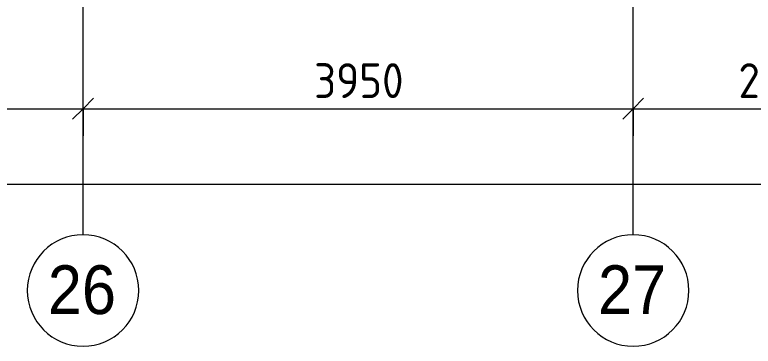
# Model space of a CAD drawing. Header units: millimetres. Extents: x 81609 to 272668, y -8553 to 29000.
# Drawn here: x 94170 to 99472, y -2706 to -327 of the extents above; entities that cross this region are included whole.
import ezdxf

# ---------------------------------------------------------------- set-up
doc = ezdxf.new("R2010")
doc.units = ezdxf.units.MM
for name, color, linetype, lineweight in [('A-ANNO-DIMS', 7, 'Continuous', 9), ('A-ANNO-DIMS-100', 7, 'Continuous', 9), ('Оси', 7, 'Continuous', 9), ('Оси-1', 7, 'Continuous', 20)]:
    doc.layers.add(name, color=color, linetype=linetype, lineweight=lineweight)
doc.styles.add('Arial', font='arial.ttf', dxfattribs={"width": 0.9, "height": 350})
doc.styles.add('ISOCPEUR', font='isocpeur.ttf', dxfattribs={"width": 0.9, "height": 250})
doc.dimstyles.new('ISO-2_5_0_9К_БОЛЬШОЙ', dxfattribs={"dimscale": 304.8, "dimtxt": 248.995294, "dimasz": 0.492126, "dimexe": 0.393701, "dimexo": 0.984252, "dimgap": 0, "dimtad": 1, "dimdec": 0, "dimrnd": 10, "dimzin": 0, "dimdsep": 46, "dimtxsty": 'ISOCPEUR', "dimblk1": 'OBLIQUE', "dimblk2": 'OBLIQUE', "dimsah": 1, "dimcen": 0.09, "dimdle": 0.393701, "dimazin": 0, "dimtfac": 1, "dimtdec": 4, "dimtix": 1, "dimtmove": 0, "dimatfit": 3, "dimfxl": 1, "dimtvp": 1, "dimtolj": 1, "dimtzin": 0, "dimarcsym": 2})

# ---------------------------------------------------------------- blocks, each defined once
blk = doc.blocks.new('Ось сетки - D8-29747960-План размещения напольных электротехнических лючков и розеток 2 этажа в осях 23-33')
at = {"layer": 'Оси-1'}
for start, end in [(360, 180), (180, 360)]:
    blk.add_arc((0, 0), 4, start, end, dxfattribs=at)
blk = doc.blocks.new('DIMBLOCK17-План размещения напольных электротехнических лючков и розеток 2 этажа в осях 23-33')
at = {"layer": 'A-ANNO-DIMS-100'}
for p, q in [((92860, -1195), (92860, -881.1)), ((94660, -1195), (94660, -881.1)), ((92860, -1001.1), (94660, -1001.1)), ((92860, -1001.1), (92860, -1195)), ((94660, -1001.1), (94660, -1195))]:
    blk.add_line(p, q, dxfattribs=at)
at = {"layer": 'A-ANNO-DIMS-100', "lineweight": 20}
for p, q in [((92860, -1001.1), (92935, -926.1)), ((94660, -1001.1), (94735, -926.1)), ((92860, -1001.1), (92785, -1076.1)), ((94660, -1001.1), (94585, -1076.1))]:
    blk.add_line(p, q, dxfattribs=at)
at = {"layer": 'A-ANNO-DIMS-100', "color": 0, "insert": (93465.5, -674.4), "char_height": 250, "width": 706.764, "attachment_point": 1, "line_spacing_factor": 1.149209, "style": 'ISOCPEUR'}
blk.add_mtext('1800', dxfattribs=at)
blk = doc.blocks.new('_Oblique')
at = {"color": 0, "linetype": 'ByBlock', "lineweight": -2}
blk.add_line((-0.5, -0.5), (0.5, 0.5), dxfattribs=at)
blk = doc.blocks.new('DIMBLOCK18-План размещения напольных электротехнических лючков и розеток 2 этажа в осях 23-33')
at = {"layer": 'A-ANNO-DIMS-100'}
for p, q in [((94660, -1195), (94660, -881.1)), ((98610, -1195), (98610, -881.1)), ((94660, -1001.1), (98610, -1001.1)), ((94660, -1001.1), (94660, -1195)), ((98610, -1001.1), (98610, -1195))]:
    blk.add_line(p, q, dxfattribs=at)
at = {"layer": 'A-ANNO-DIMS-100', "lineweight": 20}
for p, q in [((94660, -1001.1), (94735, -926.1)), ((98610, -1001.1), (98685, -926.1)), ((94660, -1001.1), (94585, -1076.1)), ((98610, -1001.1), (98535, -1076.1))]:
    blk.add_line(p, q, dxfattribs=at)
at = {"layer": 'A-ANNO-DIMS-100', "color": 0, "insert": (96319, -674.4), "char_height": 250, "width": 758.478, "attachment_point": 1, "line_spacing_factor": 1.149209, "style": 'ISOCPEUR'}
blk.add_mtext('3950', dxfattribs=at)
blk = doc.blocks.new('DIMBLOCK19-План размещения напольных электротехнических лючков и розеток 2 этажа в осях 23-33')
at = {"layer": 'A-ANNO-DIMS-100'}
for p, q in [((98610, -1195), (98610, -881.1)), ((100710, -1195), (100710, -881.1)), ((98610, -1001.1), (100710, -1001.1)), ((98610, -1001.1), (98610, -1195)), ((100710, -1001.1), (100710, -1195))]:
    blk.add_line(p, q, dxfattribs=at)
at = {"layer": 'A-ANNO-DIMS-100', "lineweight": 20}
for p, q in [((98610, -1001.1), (98685, -926.1)), ((100710, -1001.1), (100785, -926.1)), ((98610, -1001.1), (98535, -1076.1)), ((100710, -1001.1), (100635, -1076.1))]:
    blk.add_line(p, q, dxfattribs=at)
at = {"layer": 'A-ANNO-DIMS-100', "color": 0, "insert": (99365.5, -674.4), "char_height": 250, "width": 706.764, "attachment_point": 1, "line_spacing_factor": 1.149209, "style": 'ISOCPEUR'}
blk.add_mtext('2100', dxfattribs=at)
blk = doc.blocks.new('DIMBLOCK26-План размещения напольных электротехнических лючков и розеток 2 этажа в осях 23-33')
at = {"layer": 'A-ANNO-DIMS-100'}
for p, q in [((84560, -1736.1), (84560, -1422.2)), ((125010, -1736.1), (125010, -1422.2)), ((84440, -1542.2), (125130, -1542.2)), ((84560, -1542.2), (84560, -1736.1)), ((125010, -1542.2), (125010, -1736.1))]:
    blk.add_line(p, q, dxfattribs=at)
at = {"layer": 'A-ANNO-DIMS-100', "lineweight": 20}
for p, q in [((84560, -1542.2), (84635, -1467.2)), ((125010, -1542.2), (125085, -1467.2)), ((84560, -1542.2), (84485, -1617.2)), ((125010, -1542.2), (124935, -1617.2))]:
    blk.add_line(p, q, dxfattribs=at)
at = {"layer": 'A-ANNO-DIMS-100', "color": 0, "insert": (104366, -1215.6), "char_height": 250, "width": 1005.558, "attachment_point": 1, "line_spacing_factor": 1.149209, "style": 'ISOCPEUR'}
blk.add_mtext('40450', dxfattribs=at)

msp = doc.modelspace()

# ---------------------------------------------------------------- linework, layer by layer
at = {"layer": 'Оси'}
for p, q in [((94660, -1906.3), (94660, 593.7)), ((98610, -1906.3), (98610, 593.7))]:
    msp.add_line(p, q, dxfattribs=at)

# ---------------------------------------------------------------- block references
at = {"layer": 'Оси-1', "xscale": 99.99999999999993, "yscale": 99.99999999999993, "zscale": 99.99999999999993}
for p in [(94660, -2306.3), (98610, -2306.3)]:
    msp.add_blockref('Ось сетки - D8-29747960-План размещения напольных электротехнических лючков и розеток 2 этажа в осях 23-33', p, dxfattribs=at)

# ---------------------------------------------------------------- texts
at = {"layer": 'Оси', "char_height": 350, "width": 606.076, "attachment_point": 1, "style": 'Arial'}
for s, insert in [('26', (94407.4, -2125.6)), ('27', (98357.4, -2125.6))]:
    msp.add_mtext(s, dxfattribs=dict(at, insert=insert))

# ---------------------------------------------------------------- dimensions: what is measured, and where the dimension line sits
at = {"layer": 'A-ANNO-DIMS'}
for base, p1, p2, override, picture, middle in [((94660, -1001.1), (92860, -895), (94660, -895), {"dimpost": '<>', "dimfxl": 1800}, 'DIMBLOCK17-План размещения напольных электротехнических лючков и розеток 2 этажа в осях 23-33', (93760, -876.1)), ((98610, -1001.1), (94660, -895), (98610, -895), {"dimpost": '<>', "dimfxl": 3950}, 'DIMBLOCK18-План размещения напольных электротехнических лючков и розеток 2 этажа в осях 23-33', (96635, -876.1)), ((100710, -1001.1), (98610, -895), (100710, -895), {"dimpost": '<>', "dimfxl": 2100}, 'DIMBLOCK19-План размещения напольных электротехнических лючков и розеток 2 этажа в осях 23-33', (99660, -876.1)), ((125010, -1542.2), (84560, -1436.1), (125010, -1436.1), {"dimpost": '<>', "dimfxl": 40450}, 'DIMBLOCK26-План размещения напольных электротехнических лючков и розеток 2 этажа в осях 23-33', (104785, -1417.2))]:
    dim = msp.add_linear_dim(base=base, p1=p1, p2=p2, dimstyle='ISO-2_5_0_9К_БОЛЬШОЙ', override=override, dxfattribs=at)
    dim.commit()
    dim.dimension.update_dxf_attribs({"geometry": picture, "text_midpoint": middle})

doc.saveas('drawing.dxf')
